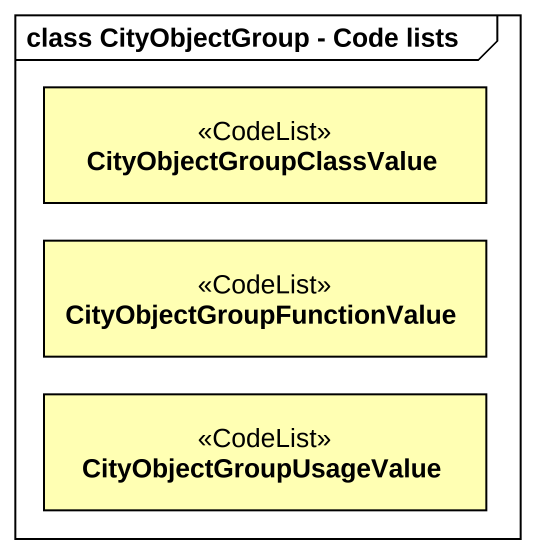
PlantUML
@startuml
mainframe class CityObjectGroup - Code lists
hide circle
hide empty members
class CityObjectGroupClassValue <<CodeList>> #FFFFB3
class CityObjectGroupFunctionValue <<CodeList>> #FFFFB3
class CityObjectGroupUsageValue <<CodeList>> #FFFFB3
@enduml
